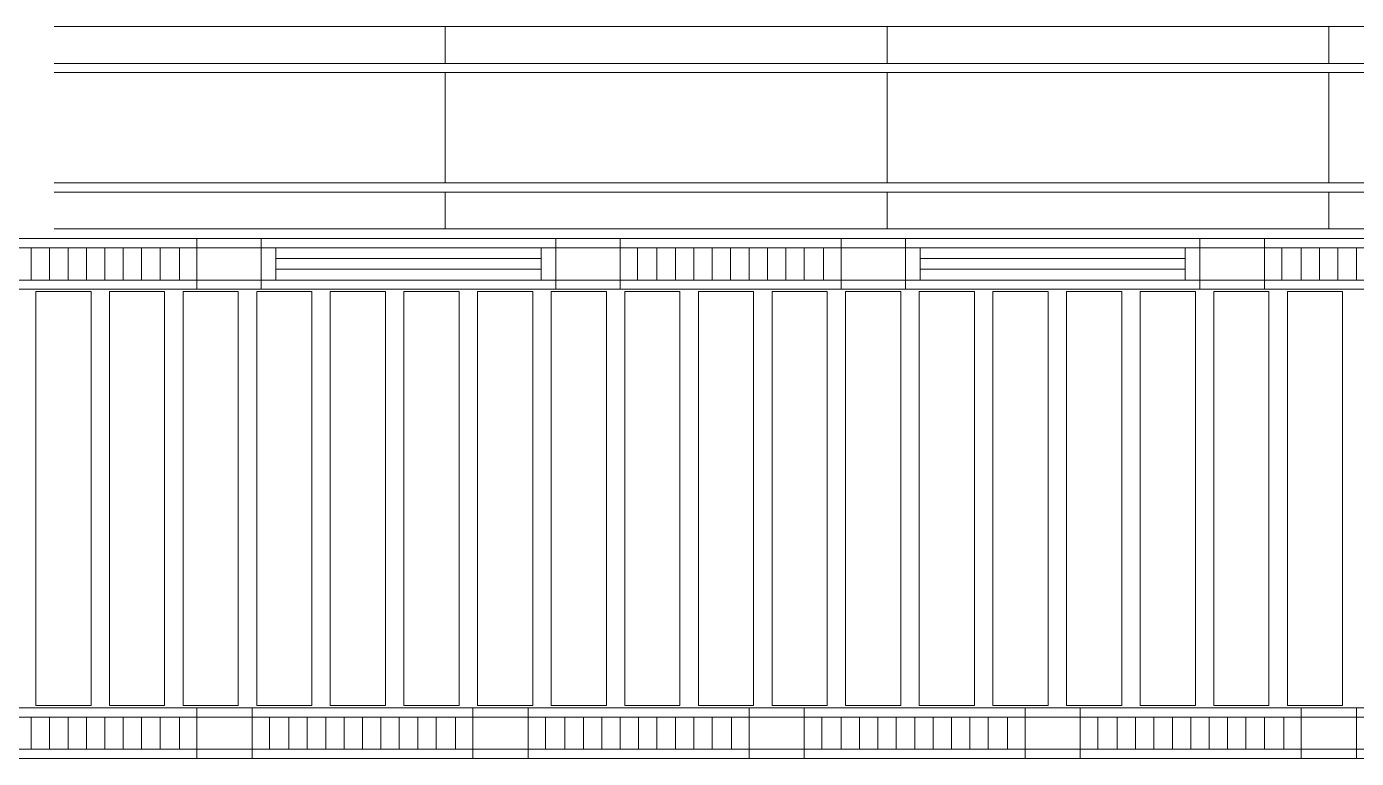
# Model space of a CAD drawing. Header units: millimetres. Extents: x -962357 to -591296, y -223672 to 59420.
# Drawn here: x -800655 to -793430, y -153429 to -149452 of the extents above; entities that cross this region are included whole.
import ezdxf

# ---------------------------------------------------------------- set-up
doc = ezdxf.new("R2010")
doc.units = ezdxf.units.MM
doc.linetypes.add('DPA_Hidden 50', pattern=[3, 2, -1])
doc.layers.add('A-GLAZ-CURT', color=2, linetype='Continuous', lineweight=9)

# ---------------------------------------------------------------- blocks, each defined once
blk = doc.blocks.new('DPA_CP_Metal Ceiling Panel - Vertical Panel with Gap-11114031-4160-01 UPPER PLATFORM LEVEL - REFLECTED CEILING PLAN')
at = {"layer": 'A-GLAZ-CURT'}
for p, q in [((-849807.4, 2689), (-849807.4, 439)), ((-849507.4, 2689), (-849807.4, 2689)), ((-849507.4, 2689), (-849807.4, 2689)), ((-849807.4, 2689), (-849807.4, 439)), ((-849807.4, 439), (-849807.4, 2689)), ((-849807.4, 2689), (-849507.4, 2689)), ((-849507.4, 2689), (-849507.4, 439)), ((-849507.4, 439), (-849507.4, 2689)), ((-849507.4, 2689), (-849507.4, 439)), ((-849507.4, 439), (-849807.4, 439)), ((-849807.4, 439), (-849507.4, 439)), ((-849507.4, 439), (-849807.4, 439))]:
    blk.add_line(p, q, dxfattribs=at)
blk = doc.blocks.new('System Panel - DPA-AR_Metal Ceiling Rectangular Panel-V37-4160-01 UPPER PLATFORM LEVEL - REFLECTED CEILING PLAN')
at = {"layer": 'A-GLAZ-CURT'}
for p, q in [((-798382.4, 4129), (-800507.4, 4129)), ((-800507.4, 4129), (-798382.4, 4129)), ((-798382.4, 3929), (-798382.4, 4129)), ((-798382.4, 4129), (-798382.4, 3929)), ((-800507.3, 3929), (-798382.4, 3929)), ((-798382.4, 3929), (-800507.3, 3929))]:
    blk.add_line(p, q, dxfattribs=at)
blk = doc.blocks.new('System Panel - DPA-AR_Metal Ceiling Rectangular Panel-V38-4160-01 UPPER PLATFORM LEVEL - REFLECTED CEILING PLAN')
at = {"layer": 'A-GLAZ-CURT'}
for p, q in [((-795982.4, 4129), (-798382.4, 4129)), ((-798382.4, 4129), (-798382.4, 3929)), ((-798382.4, 3929), (-798382.4, 4129)), ((-798382.4, 4129), (-795982.4, 4129)), ((-795982.4, 3929), (-795982.4, 4129)), ((-795982.4, 4129), (-795982.4, 3929)), ((-798382.4, 3929), (-795982.4, 3929)), ((-795982.4, 3929), (-798382.4, 3929))]:
    blk.add_line(p, q, dxfattribs=at)
blk = doc.blocks.new('System Panel - DPA-AR_Metal Ceiling Rectangular Panel-V39-4160-01 UPPER PLATFORM LEVEL - REFLECTED CEILING PLAN')
at = {"layer": 'A-GLAZ-CURT'}
for p, q in [((-791457.4, 4129), (-793582.4, 4129)), ((-793582.4, 4129), (-793582.4, 3929)), ((-793582.4, 3929), (-793582.4, 4129)), ((-793582.4, 4129), (-791457.4, 4129)), ((-793582.4, 3929), (-791457.4, 3929)), ((-791457.4, 3929), (-793582.4, 3929))]:
    blk.add_line(p, q, dxfattribs=at)
blk = doc.blocks.new('System Panel - DPA-AR_Metal Ceiling Rectangular Panel-V24-4160-01 UPPER PLATFORM LEVEL - REFLECTED CEILING PLAN')
at = {"layer": 'A-GLAZ-CURT'}
for p, q in [((-821182.4, 3229), (-823307.3, 3229)), ((-823307.3, 3229), (-821182.4, 3229)), ((-821182.4, 3029), (-821182.4, 3229)), ((-821182.4, 3229), (-821182.4, 3029)), ((-823307.4, 3029), (-821182.4, 3029)), ((-821182.4, 3029), (-823307.4, 3029))]:
    blk.add_line(p, q, dxfattribs=at)
blk = doc.blocks.new('System Panel - DPA-AR_Metal Ceiling Rectangular Panel-13139259-4160-01 UPPER PLATFORM LEVEL - REFLECTED CEILING PLAN')
at = {"layer": 'A-GLAZ-CURT'}
for p, q in [((-741107.4, 4129), (-743507.4, 4129)), ((-743507.4, 4129), (-743507.4, 3929)), ((-743507.4, 3929), (-743507.4, 4129)), ((-743507.4, 4129), (-741107.4, 4129)), ((-741107.4, 3929), (-741107.4, 4129)), ((-741107.4, 4129), (-741107.4, 3929)), ((-743507.4, 3929), (-741107.4, 3929)), ((-741107.4, 3929), (-743507.4, 3929))]:
    blk.add_line(p, q, dxfattribs=at)
blk = doc.blocks.new('System Panel - DPA-AR_Metal Ceiling Rectangular Panel-V28-4160-01 UPPER PLATFORM LEVEL - REFLECTED CEILING PLAN')
at = {"layer": 'A-GLAZ-CURT'}
for p, q in [((-825657.4, 3229), (-827782.3, 3229)), ((-827782.3, 3229), (-827782.3, 3029)), ((-827782.3, 3029), (-827782.3, 3229)), ((-827782.3, 3229), (-825657.4, 3229)), ((-827782.3, 3029), (-825657.3, 3029)), ((-825657.3, 3029), (-827782.3, 3029))]:
    blk.add_line(p, q, dxfattribs=at)
blk = doc.blocks.new('System Panel - DPA-AR_Metal Ceiling Rectangular Panel-13139320-4160-01 UPPER PLATFORM LEVEL - REFLECTED CEILING PLAN')
at = {"layer": 'A-GLAZ-CURT'}
for p, q in [((-821182.4, 3879), (-823307.3, 3879)), ((-823307.3, 3879), (-821182.4, 3879)), ((-821182.4, 3279), (-821182.4, 3879)), ((-821182.4, 3879), (-821182.4, 3279)), ((-823307.3, 3279), (-821182.4, 3279)), ((-821182.4, 3279), (-823307.3, 3279))]:
    blk.add_line(p, q, dxfattribs=at)
blk = doc.blocks.new('System Panel - DPA-AR_Metal Ceiling Rectangular Panel-13139299-4160-01 UPPER PLATFORM LEVEL - REFLECTED CEILING PLAN')
at = {"layer": 'A-GLAZ-CURT'}
for p, q in [((-818782.4, 3879), (-821182.4, 3879)), ((-821182.4, 3879), (-821182.4, 3279)), ((-821182.4, 3279), (-821182.4, 3879)), ((-821182.4, 3879), (-818782.4, 3879)), ((-818782.4, 3279), (-818782.4, 3879)), ((-818782.4, 3879), (-818782.4, 3279)), ((-821182.4, 3279), (-818782.4, 3279)), ((-818782.4, 3279), (-821182.4, 3279))]:
    blk.add_line(p, q, dxfattribs=at)
blk = doc.blocks.new('System Panel - DPA-AR_Metal Ceiling Rectangular Panel-V29-4160-01 UPPER PLATFORM LEVEL - REFLECTED CEILING PLAN')
at = {"layer": 'A-GLAZ-CURT'}
for p, q in [((-825657.4, 3879), (-827782.3, 3879)), ((-827782.3, 3879), (-827782.3, 3279)), ((-827782.3, 3279), (-827782.3, 3879)), ((-827782.3, 3879), (-825657.4, 3879)), ((-827782.3, 3279), (-825657.4, 3279)), ((-825657.4, 3279), (-827782.3, 3279))]:
    blk.add_line(p, q, dxfattribs=at)
blk = doc.blocks.new('DPA_CP_Metal Ceiling Luminaire2 - Linear Luminaire-12404975-4160-01 UPPER PLATFORM LEVEL - REFLECTED CEILING PLAN')
at = {"layer": 'A-GLAZ-CURT'}
for p, q in [((-786932.4, 2701.5), (-786932.4, 2976.5)), ((-786932.4, 2976.5), (-785732.4, 2976.5)), ((-786932.4, 2976.5), (-786932.4, 2701.5)), ((-785732.4, 2976.5), (-786932.4, 2976.5)), ((-786932.4, 2976.5), (-785732.4, 2976.5)), ((-785732.4, 2976.5), (-785732.4, 2701.5)), ((-785732.4, 2701.5), (-785732.4, 2976.5)), ((-786932.4, 2939), (-786932.4, 2701.5)), ((-786932.4, 2926.5), (-785732.4, 2926.5)), ((-785732.4, 2939), (-785732.4, 2701.5)), ((-786932.4, 2751.5), (-785732.4, 2751.5)), ((-785732.4, 2701.5), (-786932.4, 2701.5)), ((-785732.4, 2701.5), (-786932.4, 2701.5)), ((-786932.4, 2701.5), (-785732.4, 2701.5))]:
    blk.add_line(p, q, dxfattribs=at)
at = {"layer": 'A-GLAZ-CURT', "linetype": 'DPA_Hidden 50'}
for p, q in [((-786837.4, 2926.5), (-786837.4, 2751.5)), ((-786732.4, 2926.5), (-786732.4, 2751.5)), ((-786632.4, 2926.5), (-786632.4, 2751.5)), ((-786532.4, 2926.5), (-786532.4, 2751.5)), ((-786432.4, 2926.5), (-786432.4, 2751.5)), ((-786332.4, 2926.5), (-786332.4, 2751.5)), ((-786232.4, 2926.5), (-786232.4, 2751.5)), ((-786132.4, 2926.5), (-786132.4, 2751.5)), ((-786032.4, 2926.5), (-786032.4, 2751.5)), ((-785932.4, 2926.5), (-785932.4, 2751.5)), ((-785827.4, 2926.5), (-785827.4, 2751.5))]:
    blk.add_line(p, q, dxfattribs=at)
blk = doc.blocks.new('DPA_CP_Metal Ceiling Panel1 - Horizontal with Gap-13297912-4160-01 UPPER PLATFORM LEVEL - REFLECTED CEILING PLAN')
at = {"layer": 'A-GLAZ-CURT'}
for p, q in [((-786232.4, 151.5), (-786232.4, 426.5)), ((-786232.4, 151.5), (-786232.4, 426.5)), ((-786232.4, 426.5), (-785932.4, 426.5)), ((-786232.4, 426.5), (-785932.4, 426.5)), ((-786232.4, 151.5), (-786232.4, 426.5)), ((-786232.4, 376.5), (-785932.4, 376.5)), ((-785932.4, 151.5), (-785932.4, 426.5)), ((-785932.4, 426.5), (-785932.4, 151.5)), ((-785932.4, 426.5), (-785932.4, 151.5)), ((-786232.4, 201.5), (-785932.4, 201.5)), ((-786232.4, 151.5), (-785932.4, 151.5)), ((-785932.4, 151.5), (-786232.4, 151.5)), ((-785932.4, 151.5), (-786232.4, 151.5))]:
    blk.add_line(p, q, dxfattribs=at)
blk = doc.blocks.new('DPA_CP_Metal Ceiling Air Supply1 - Linear Diffuser Air Supply-12404980-4160-01 UPPER PLATFORM LEVEL - REFLECTED CEILING PLAN')
at = {"layer": 'A-GLAZ-CURT'}
for p, q in [((-788882.4, 2701.5), (-788882.4, 2976.5)), ((-788882.4, 2976.5), (-787282.4, 2976.5)), ((-788882.4, 2701.5), (-788882.4, 2976.5)), ((-788882.4, 2976.5), (-787282.4, 2976.5)), ((-788882.4, 2976.5), (-787282.4, 2976.5)), ((-788882.4, 2701.5), (-788882.4, 2976.5)), ((-787282.4, 2701.5), (-787282.4, 2976.5)), ((-787282.4, 2976.5), (-787282.4, 2701.5)), ((-787282.4, 2976.5), (-787282.4, 2701.5)), ((-787282.4, 2926.5), (-788882.4, 2926.5)), ((-788802.4, 2926.5), (-788802.4, 2751.5)), ((-787362.4, 2926.5), (-787362.4, 2751.5)), ((-787282.4, 2751.5), (-788882.4, 2751.5)), ((-788882.4, 2701.5), (-787282.4, 2701.5)), ((-787282.4, 2701.5), (-788882.4, 2701.5)), ((-787282.4, 2701.5), (-788882.4, 2701.5))]:
    blk.add_line(p, q, dxfattribs=at)
at = {"layer": 'A-GLAZ-CURT', "linetype": 'DPA_Hidden 50'}
for p, q in [((-787362.4, 2868.2), (-788802.4, 2868.2)), ((-787362.4, 2809.9), (-788802.4, 2809.9))]:
    blk.add_line(p, q, dxfattribs=at)
blk = doc.blocks.new('DPA_CP_Metal Ceiling Panel1 - Horizontal with Gap-16028279-4160-01 UPPER PLATFORM LEVEL - REFLECTED CEILING PLAN')
at = {"layer": 'A-GLAZ-CURT'}
for p, q in [((-787282.4, 2701.5), (-787282.4, 2976.5)), ((-787282.4, 2701.5), (-787282.4, 2976.5)), ((-787282.4, 2976.5), (-786932.4, 2976.5)), ((-787282.4, 2976.5), (-786932.4, 2976.5)), ((-787282.4, 2701.5), (-787282.4, 2976.5)), ((-786932.4, 2701.5), (-786932.4, 2976.5)), ((-786932.4, 2976.5), (-786932.4, 2701.5)), ((-786932.4, 2976.5), (-786932.4, 2701.5)), ((-787282.4, 2926.5), (-786932.4, 2926.5)), ((-787282.4, 2751.5), (-786932.4, 2751.5)), ((-787282.4, 2701.5), (-786932.4, 2701.5)), ((-786932.4, 2701.5), (-787282.4, 2701.5)), ((-786932.4, 2701.5), (-787282.4, 2701.5))]:
    blk.add_line(p, q, dxfattribs=at)
blk = doc.blocks.new('*U329')
at = {"layer": 'A-GLAZ-CURT'}
for name, p in [('System Panel - DPA-AR_Metal Ceiling Rectangular Panel-V37-4160-01 UPPER PLATFORM LEVEL - REFLECTED CEILING PLAN', (744682.4, -3581)), ('System Panel - DPA-AR_Metal Ceiling Rectangular Panel-V38-4160-01 UPPER PLATFORM LEVEL - REFLECTED CEILING PLAN', (744682.4, -3581)), ('System Panel - DPA-AR_Metal Ceiling Rectangular Panel-V38-4160-01 UPPER PLATFORM LEVEL - REFLECTED CEILING PLAN', (747082.4, -3581)), ('System Panel - DPA-AR_Metal Ceiling Rectangular Panel-V39-4160-01 UPPER PLATFORM LEVEL - REFLECTED CEILING PLAN', (744682.4, -3581)), ('System Panel - DPA-AR_Metal Ceiling Rectangular Panel-13139320-4160-01 UPPER PLATFORM LEVEL - REFLECTED CEILING PLAN', (767482.4, -3581)), ('System Panel - DPA-AR_Metal Ceiling Rectangular Panel-13139299-4160-01 UPPER PLATFORM LEVEL - REFLECTED CEILING PLAN', (767482.4, -3581)), ('System Panel - DPA-AR_Metal Ceiling Rectangular Panel-13139299-4160-01 UPPER PLATFORM LEVEL - REFLECTED CEILING PLAN', (769882.4, -3581)), ('System Panel - DPA-AR_Metal Ceiling Rectangular Panel-V29-4160-01 UPPER PLATFORM LEVEL - REFLECTED CEILING PLAN', (778882.3, -3581)), ('System Panel - DPA-AR_Metal Ceiling Rectangular Panel-V24-4160-01 UPPER PLATFORM LEVEL - REFLECTED CEILING PLAN', (767482.4, -3581)), ('System Panel - DPA-AR_Metal Ceiling Rectangular Panel-13139259-4160-01 UPPER PLATFORM LEVEL - REFLECTED CEILING PLAN', (689807.4, -4481)), ('System Panel - DPA-AR_Metal Ceiling Rectangular Panel-13139259-4160-01 UPPER PLATFORM LEVEL - REFLECTED CEILING PLAN', (692207.4, -4481)), ('System Panel - DPA-AR_Metal Ceiling Rectangular Panel-V28-4160-01 UPPER PLATFORM LEVEL - REFLECTED CEILING PLAN', (778882.3, -3581)), ('DPA_CP_Metal Ceiling Luminaire2 - Linear Luminaire-12404975-4160-01 UPPER PLATFORM LEVEL - REFLECTED CEILING PLAN', (730682.4, -3581)), ('DPA_CP_Metal Ceiling Luminaire2 - Linear Luminaire-12404975-4160-01 UPPER PLATFORM LEVEL - REFLECTED CEILING PLAN', (730682.4, -3581)), ('DPA_CP_Metal Ceiling Panel1 - Horizontal with Gap-16028279-4160-01 UPPER PLATFORM LEVEL - REFLECTED CEILING PLAN', (732232.4, -3581)), ('DPA_CP_Metal Ceiling Panel1 - Horizontal with Gap-16028279-4160-01 UPPER PLATFORM LEVEL - REFLECTED CEILING PLAN', (732232.4, -3581)), ('DPA_CP_Metal Ceiling Air Supply1 - Linear Diffuser Air Supply-12404980-4160-01 UPPER PLATFORM LEVEL - REFLECTED CEILING PLAN', (734182.4, -3581)), ('DPA_CP_Metal Ceiling Air Supply1 - Linear Diffuser Air Supply-12404980-4160-01 UPPER PLATFORM LEVEL - REFLECTED CEILING PLAN', (734182.4, -3581)), ('DPA_CP_Metal Ceiling Panel1 - Horizontal with Gap-16028279-4160-01 UPPER PLATFORM LEVEL - REFLECTED CEILING PLAN', (734182.4, -3581)), ('DPA_CP_Metal Ceiling Panel1 - Horizontal with Gap-16028279-4160-01 UPPER PLATFORM LEVEL - REFLECTED CEILING PLAN', (734182.4, -3581)), ('DPA_CP_Metal Ceiling Luminaire2 - Linear Luminaire-12404975-4160-01 UPPER PLATFORM LEVEL - REFLECTED CEILING PLAN', (734182.4, -3581)), ('DPA_CP_Metal Ceiling Luminaire2 - Linear Luminaire-12404975-4160-01 UPPER PLATFORM LEVEL - REFLECTED CEILING PLAN', (734182.4, -3581)), ('DPA_CP_Metal Ceiling Panel1 - Horizontal with Gap-16028279-4160-01 UPPER PLATFORM LEVEL - REFLECTED CEILING PLAN', (735732.4, -3581)), ('DPA_CP_Metal Ceiling Panel1 - Horizontal with Gap-16028279-4160-01 UPPER PLATFORM LEVEL - REFLECTED CEILING PLAN', (735732.4, -3581)), ('DPA_CP_Metal Ceiling Air Supply1 - Linear Diffuser Air Supply-12404980-4160-01 UPPER PLATFORM LEVEL - REFLECTED CEILING PLAN', (737682.4, -3581)), ('DPA_CP_Metal Ceiling Air Supply1 - Linear Diffuser Air Supply-12404980-4160-01 UPPER PLATFORM LEVEL - REFLECTED CEILING PLAN', (737682.4, -3581)), ('DPA_CP_Metal Ceiling Panel1 - Horizontal with Gap-16028279-4160-01 UPPER PLATFORM LEVEL - REFLECTED CEILING PLAN', (737682.4, -3581)), ('DPA_CP_Metal Ceiling Panel1 - Horizontal with Gap-16028279-4160-01 UPPER PLATFORM LEVEL - REFLECTED CEILING PLAN', (737682.4, -3581)), ('DPA_CP_Metal Ceiling Luminaire2 - Linear Luminaire-12404975-4160-01 UPPER PLATFORM LEVEL - REFLECTED CEILING PLAN', (737682.4, -3581)), ('DPA_CP_Metal Ceiling Luminaire2 - Linear Luminaire-12404975-4160-01 UPPER PLATFORM LEVEL - REFLECTED CEILING PLAN', (737682.4, -3581)), ('DPA_CP_Metal Ceiling Panel - Vertical Panel with Gap-11114031-4160-01 UPPER PLATFORM LEVEL - REFLECTED CEILING PLAN', (793882.4, -3581)), ('DPA_CP_Metal Ceiling Panel - Vertical Panel with Gap-11114031-4160-01 UPPER PLATFORM LEVEL - REFLECTED CEILING PLAN', (794282.4, -3581)), ('DPA_CP_Metal Ceiling Panel - Vertical Panel with Gap-11114031-4160-01 UPPER PLATFORM LEVEL - REFLECTED CEILING PLAN', (794682.4, -3581)), ('DPA_CP_Metal Ceiling Panel - Vertical Panel with Gap-11114031-4160-01 UPPER PLATFORM LEVEL - REFLECTED CEILING PLAN', (795082.4, -3581)), ('DPA_CP_Metal Ceiling Panel - Vertical Panel with Gap-11114031-4160-01 UPPER PLATFORM LEVEL - REFLECTED CEILING PLAN', (795482.4, -3581)), ('DPA_CP_Metal Ceiling Panel - Vertical Panel with Gap-11114031-4160-01 UPPER PLATFORM LEVEL - REFLECTED CEILING PLAN', (795882.4, -3581)), ('DPA_CP_Metal Ceiling Panel - Vertical Panel with Gap-11114031-4160-01 UPPER PLATFORM LEVEL - REFLECTED CEILING PLAN', (796282.4, -3581)), ('DPA_CP_Metal Ceiling Panel - Vertical Panel with Gap-11114031-4160-01 UPPER PLATFORM LEVEL - REFLECTED CEILING PLAN', (796682.4, -3581)), ('DPA_CP_Metal Ceiling Panel - Vertical Panel with Gap-11114031-4160-01 UPPER PLATFORM LEVEL - REFLECTED CEILING PLAN', (797082.4, -3581)), ('DPA_CP_Metal Ceiling Panel - Vertical Panel with Gap-11114031-4160-01 UPPER PLATFORM LEVEL - REFLECTED CEILING PLAN', (797482.4, -3581)), ('DPA_CP_Metal Ceiling Panel - Vertical Panel with Gap-11114031-4160-01 UPPER PLATFORM LEVEL - REFLECTED CEILING PLAN', (797882.4, -3581)), ('DPA_CP_Metal Ceiling Panel - Vertical Panel with Gap-11114031-4160-01 UPPER PLATFORM LEVEL - REFLECTED CEILING PLAN', (798282.4, -3581)), ('DPA_CP_Metal Ceiling Panel - Vertical Panel with Gap-11114031-4160-01 UPPER PLATFORM LEVEL - REFLECTED CEILING PLAN', (798682.4, -3581)), ('DPA_CP_Metal Ceiling Panel - Vertical Panel with Gap-11114031-4160-01 UPPER PLATFORM LEVEL - REFLECTED CEILING PLAN', (799082.4, -3581)), ('DPA_CP_Metal Ceiling Panel - Vertical Panel with Gap-11114031-4160-01 UPPER PLATFORM LEVEL - REFLECTED CEILING PLAN', (799482.4, -3581)), ('DPA_CP_Metal Ceiling Panel - Vertical Panel with Gap-11114031-4160-01 UPPER PLATFORM LEVEL - REFLECTED CEILING PLAN', (799882.4, -3581)), ('DPA_CP_Metal Ceiling Panel - Vertical Panel with Gap-11114031-4160-01 UPPER PLATFORM LEVEL - REFLECTED CEILING PLAN', (800282.4, -3581)), ('DPA_CP_Metal Ceiling Panel - Vertical Panel with Gap-11114031-4160-01 UPPER PLATFORM LEVEL - REFLECTED CEILING PLAN', (800682.4, -3581)), ('DPA_CP_Metal Ceiling Luminaire2 - Linear Luminaire-12404975-4160-01 UPPER PLATFORM LEVEL - REFLECTED CEILING PLAN', (730682.4, -6131)), ('DPA_CP_Metal Ceiling Panel1 - Horizontal with Gap-13297912-4160-01 UPPER PLATFORM LEVEL - REFLECTED CEILING PLAN', (731182.4, -3581)), ('DPA_CP_Metal Ceiling Luminaire2 - Linear Luminaire-12404975-4160-01 UPPER PLATFORM LEVEL - REFLECTED CEILING PLAN', (732182.4, -6131)), ('DPA_CP_Metal Ceiling Panel1 - Horizontal with Gap-13297912-4160-01 UPPER PLATFORM LEVEL - REFLECTED CEILING PLAN', (732682.4, -3581)), ('DPA_CP_Metal Ceiling Luminaire2 - Linear Luminaire-12404975-4160-01 UPPER PLATFORM LEVEL - REFLECTED CEILING PLAN', (733682.4, -6131)), ('DPA_CP_Metal Ceiling Panel1 - Horizontal with Gap-13297912-4160-01 UPPER PLATFORM LEVEL - REFLECTED CEILING PLAN', (734182.4, -3581)), ('DPA_CP_Metal Ceiling Luminaire2 - Linear Luminaire-12404975-4160-01 UPPER PLATFORM LEVEL - REFLECTED CEILING PLAN', (735182.4, -6131)), ('DPA_CP_Metal Ceiling Panel1 - Horizontal with Gap-13297912-4160-01 UPPER PLATFORM LEVEL - REFLECTED CEILING PLAN', (735682.4, -3581)), ('DPA_CP_Metal Ceiling Luminaire2 - Linear Luminaire-12404975-4160-01 UPPER PLATFORM LEVEL - REFLECTED CEILING PLAN', (736682.4, -6131)), ('DPA_CP_Metal Ceiling Panel1 - Horizontal with Gap-13297912-4160-01 UPPER PLATFORM LEVEL - REFLECTED CEILING PLAN', (737182.4, -3581)), ('DPA_CP_Metal Ceiling Luminaire2 - Linear Luminaire-12404975-4160-01 UPPER PLATFORM LEVEL - REFLECTED CEILING PLAN', (738182.4, -6131))]:
    blk.add_blockref(name, p, dxfattribs=at)

msp = doc.modelspace()

# ---------------------------------------------------------------- block references
msp.add_blockref('*U329', (-744680, -150000))

doc.saveas('drawing.dxf')
